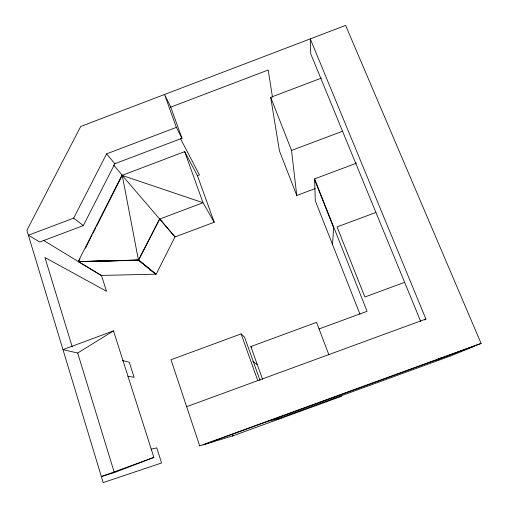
<?xml version="1.0" encoding="UTF-8"?>
<svg xmlns="http://www.w3.org/2000/svg" width="508" height="508" viewBox="0 0 508 508"><rect width="100%" height="100%" fill="white"/><g stroke="black" fill="none" stroke-linecap="round" stroke-linejoin="round"><path stroke-width="0.76" d="M332.511 244.481L333.623 227.806L314.642 179.889M355.632 163.862L355.848 162.306M43.713 240.513L101.2 275.419L155.854 274.168L138.716 260.198L78.594 261.696L80.029 258.864M85.395 248.26L92.196 234.829M92.907 233.413L95.771 227.762M96.488 226.346L122.333 175.285L184.677 151.644L197.434 175.647L214.224 222.244L175.006 236.931L156.089 274.352L138.436 260.045L122.263 175.457L175.006 236.931L159.734 218.986M176.359 127.375L106.566 153.88L73.673 218.142L28.391 235.229L39.789 241.992L83.337 225.584L114.852 163.716L181.966 138.271L170.548 106.534L164.541 94.488L176.359 127.375L181.966 138.271M214.224 222.244L203.016 202.717L159.607 219.088L138.589 260.306L78.219 261.55L122.028 175.012L122.32 175.343M78.594 261.696L138.436 260.045L159.607 219.088M424.771 320.015L425.914 319.024L310.286 38.881L310.737 53.81L420.738 321.513M113.506 330.879L62.96 349.644L77.68 353.035L113.506 330.879L153.873 457.41L114.319 472.592L101.346 476.555L153.873 457.41M481.101 343.446L441.852 357.651L436.556 360.007L481.101 343.446L345.611 25.4L80.721 126.467L26.899 230.308L103.168 482.6L161.582 462.972L156.737 447.865L151.333 449.129M436.556 360.007L441.884 357.727M474.021 346.361L450.812 355.86L276.835 419.221M170.371 107.271L268.211 70.009L272.491 97.187M315.182 188.582L296.767 195.478L279.425 150.863L270.694 97.326L321.424 78.08M197.193 175.768L199.422 174.93L180.48 138.595M296.767 195.478L291.541 150.444L342.627 131.204M360.001 314.287L315.271 200.685L314.611 178.873L356.191 163.29M375.895 212.465L337.052 226.924L364.884 296.99L404.685 282.327M260.001 380.378L244.558 337.128L241.109 333.896L171.006 359.753L199.688 445.865M262.572 379.368L250.825 346.558L316.56 322.364L328.892 354.819M319.062 328.943L367.074 311.29L314.611 178.873M186.633 406.686L425.914 319.024M441.852 357.651L199.65 445.884L233.102 435.769L232.588 434.276M205.029 444.259L473.989 346.291M232.353 436.042L341.814 396.183M268.891 420.999L281.28 418.224M138.436 260.045L78.219 261.55L101.505 275.603L106.509 291.262L44.926 257.486L72.219 346.85M138.646 260.198L155.854 274.168M127.902 376.257L134.106 377.311L129.261 362.198L122.377 360.515M122.263 175.457L203.016 202.717L184.677 151.644M252.927 361.582L257.289 364.604M73.673 218.142L83.337 225.584M250.825 346.558L251.974 347.58M113.563 165.024L122.307 175.285M106.566 153.88L114.852 163.716M270.694 97.326L291.541 150.444M241.109 333.896L257.766 380.632M77.68 353.035L114.319 472.592"/></g></svg>
